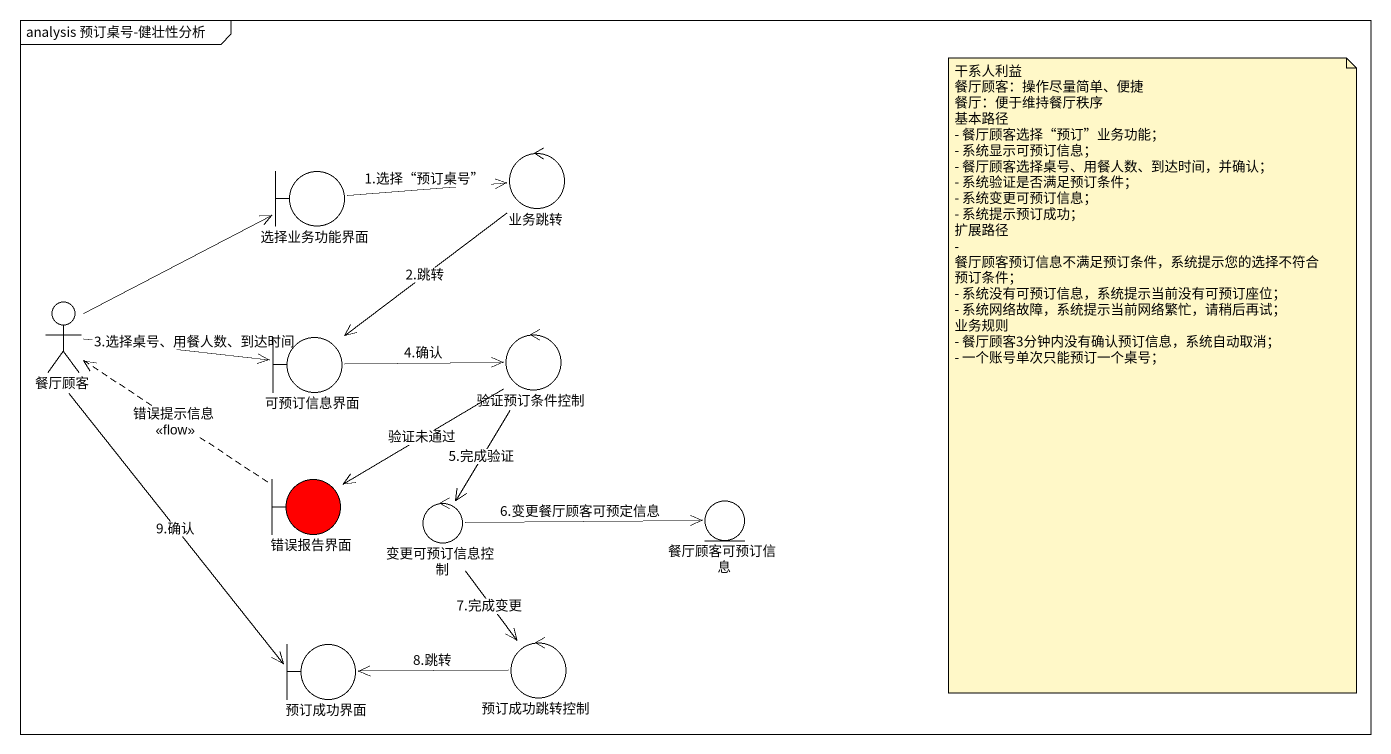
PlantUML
@startuml
mainframe analysis 预订桌号-健壮性分析
control 业务跳转
boundary 选择业务功能界面
actor 餐厅顾客
control 验证预订条件控制
boundary 可预订信息界面
boundary 错误报告界面 #FF0000
control 变更可预订信息控制
entity 餐厅顾客可预订信息
boundary 预订成功界面
control 预订成功跳转控制
业务跳转 --> 可预订信息界面 : 2.跳转
选择业务功能界面 -right-> 业务跳转 : 1.选择“预订桌号”
餐厅顾客 -right-> 选择业务功能界面
餐厅顾客 -right-> 可预订信息界面 : 3.选择桌号、用餐人数、到达时间
餐厅顾客 --> 预订成功界面 : 9.确认
验证预订条件控制 --> 错误报告界面 : 验证未通过
验证预订条件控制 --> 变更可预订信息控制 : 5.完成验证
可预订信息界面 -right-> 验证预订条件控制 : 4.确认
错误报告界面 .up.> 餐厅顾客 : 错误提示信息\n<<flow>>
变更可预订信息控制 -right-> 餐厅顾客可预订信息 : 6.变更餐厅顾客可预定信息
变更可预订信息控制 --> 预订成功跳转控制 : 7.完成变更
预订成功跳转控制 -left-> 预订成功界面 : 8.跳转
note as N1
  干系人利益
  餐厅顾客：操作尽量简单、便捷
  餐厅：便于维持餐厅秩序
  基本路径
  - 餐厅顾客选择“预订”业务功能；
  - 系统显示可预订信息；
  - 餐厅顾客选择桌号、用餐人数、到达时间，并确认；
  - 系统验证是否满足预订条件；
  - 系统变更可预订信息；
  - 系统提示预订成功；
  扩展路径
  - 餐厅顾客预订信息不满足预订条件，系统提示您的选择不符合预订条件；
  - 系统没有可预订信息，系统提示当前没有可预订座位；
  - 系统网络故障，系统提示当前网络繁忙，请稍后再试；
  业务规则
  - 餐厅顾客3分钟内没有确认预订信息，系统自动取消；
  - 一个账号单次只能预订一个桌号；
end note
@enduml
